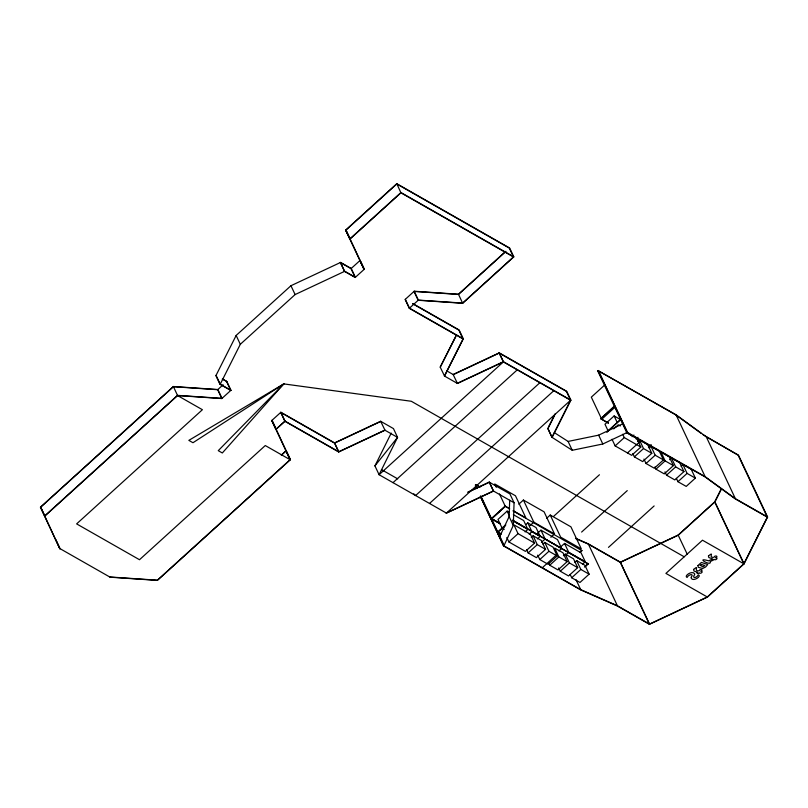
<?xml version="1.0" encoding="UTF-8"?>
<svg xmlns="http://www.w3.org/2000/svg" width="808" height="808" viewBox="0 0 808 808"><rect width="100%" height="100%" fill="white"/><g stroke="black" fill="none" stroke-linecap="round" stroke-linejoin="round"><path stroke-width="1.21" d="M499.546 536.966L509.121 516.595L509.686 500.223M703.041 434.734L738.179 455.237L767.307 517.15L743.845 563.792L707.283 596.981L649.531 624.079L617.413 605.768L580.7 589.628L503.919 545.865L513.282 525.442L514.07 502.768L509.909 493.93L489.204 482.124L467.923 492.112M598.263 370.821L676.013 414.756L706.253 436.774L738.462 455.126L767.6 517.049L744.047 563.853L707.414 597.112L649.45 624.301L617.241 605.939L580.528 589.8L503.566 545.935L504.121 545.43L480.871 496.001M446.43 513.1L379.093 474.72L374.932 465.883L391.224 433.108M505.596 251.45L458.459 294.233L414.211 291.244L405.141 299.475L409.303 308.323L418.372 300.091L462.62 303.081L513.454 256.934L400.93 192.809L350.106 238.946L345.935 230.108L364.267 269.256L355.197 277.487L351.036 268.64L340.35 262.549L290.951 285.719L236.148 335.451L216.069 375.336L220.241 384.184L230.936 390.284L221.826 398.556L177.578 395.566L44.844 516.059L40.683 507.212L173.417 386.719L217.665 389.709L223.119 384.76M220.241 384.184L240.309 344.299L295.112 294.566L344.511 271.397L355.197 277.487M412.858 303.606L459.146 329.987L463.307 338.835L444.562 376.094L440.219 367.145L456.601 334.583M455.843 336.562L440.219 367.145M412.817 303.848L458.863 330.098L463.024 338.946L444.38 375.993L457.469 383.457L503.354 361.923L570.579 400.243L551.935 437.29L547.774 428.452L555.116 413.848M548.511 427.452L554.571 415.403M767.6 517.049L735.391 498.688L705.142 476.669L627.432 432.381L602.808 443.996L572.256 450.278L552.116 437.401L570.872 400.142L566.711 391.294L499.263 352.854L453.126 374.498L457.469 383.457M575.66 538.31L588.285 543.855L620.393 562.156L678.154 535.068L714.706 501.879L721.413 488.547M575.488 538.481L588.103 544.026L620.322 562.388L678.276 535.199L714.918 501.93L721.079 489.678M283.81 383.851L222.321 452.975L218.261 450.662L283.79 383.901L411.312 401.273L684.194 556.803M374.932 465.883L397.556 437.391L393.466 428.594L380.659 421.291L334.603 442.895L280.881 412.272L271.771 420.524L290.102 459.691L157.368 580.195L109.726 576.973M614.302 406.182L600.708 418.696L608.434 423.119M600.788 418.867L614.383 406.363M597.738 370.983L598.364 370.498L627.493 432.411L626.867 432.896L597.738 370.983L598.284 370.721L675.821 414.918L701.021 433.26M606.899 431.937L620.554 419.453M606.98 432.108L620.635 419.635M44.561 516.07L177.528 395.364L222.028 398.374L217.867 389.527L173.367 386.517L40.4 507.232L59.933 548.965L41.208 508.343M359.903 260.59L364.065 269.438L345.662 230.118L396.789 183.699L509.636 248.016L513.807 256.863L462.671 303.283L418.17 300.273L414.009 291.425L458.51 294.435L505.919 251.399M345.733 230.29L396.768 183.961L509.293 248.086L513.454 256.934M349.824 238.956L400.95 192.546L513.807 256.863M222.291 379.124L226.775 381.437L230.936 390.284M351.036 268.64L360.105 260.408L364.267 269.256M285.093 421.069L275.932 429.371L271.771 420.524M281.265 455.096L285.941 450.854L290.102 459.691L265.276 445.551L139.501 559.722L76.629 523.887L202.404 409.707L177.578 395.566L173.367 386.517M281.568 455.055L286.224 450.834L290.385 459.681L157.419 580.396L110.12 577.195L60.085 548.683L55.924 539.835M393.011 482.649L517.261 369.852M539.865 382.739L415.615 495.536L413.757 493.829M429.523 503.465L554.005 390.527M605.04 384.709L591.325 397.152L601.738 419.261L608.262 422.988M491.476 518.534L505.182 506.091L509.535 508.575M601.738 419.261L615.443 406.818M509.202 512.312L507.141 511.131L498.001 519.423L502.162 528.27L504.232 529.452M621.362 420.059L614.12 415.938L604.98 424.23L608.101 430.866M518.837 504.202L523.412 500.051L544.097 511.838L554.5 533.947L550.844 537.27M502.162 528.27L505.818 524.947M613.716 428.927L618.282 424.776L620.352 425.957M525.927 524.503L527.755 522.847L536.027 527.563L540.188 536.411L537.441 538.896M508.899 541.956L518.039 533.654L534.583 543.087L525.452 551.379L508.899 541.956L506.818 537.532M615.14 445.905L624.281 437.603L640.825 447.036L631.694 455.328L615.14 445.905L612.02 439.269M530.159 525.483L533.815 522.16L554.5 533.947M525.109 531.896L527.846 529.402L523.685 520.564L513.343 514.666M632.088 436.704L633.916 435.037M546.582 518.352L550.238 515.039L570.923 526.826L581.326 548.935L560.651 537.148L550.238 515.039M529.169 534.179L531.916 531.694L540.188 536.411M636.159 438.986L637.987 437.33M553.773 516.211L599.435 474.761M531.29 537.431L533.118 535.775L541.39 540.491L545.552 549.339L536.411 557.631L528.139 552.914L526.584 549.602M637.532 441.38L639.36 439.724L647.632 444.44L651.793 453.288L642.653 461.58L634.381 456.863L632.826 453.551M537.3 533.482L540.956 530.159L557.51 539.592L561.671 548.44L558.924 550.925M627.473 452.924L641.178 440.481M528.139 552.914L537.28 544.622L545.552 549.339M634.381 456.863L643.521 448.571L651.793 453.288M541.471 542.32L545.117 539.007L561.671 548.44M648.45 447.127L651.187 444.642M542.946 544.077L544.774 542.42L553.046 547.137L557.207 555.975L548.066 564.277L539.795 559.56L537.714 555.136M649.188 448.026L651.016 446.37L659.288 451.076L663.449 459.924L654.308 468.226L646.036 463.509L643.956 459.085M539.795 559.56L548.935 551.258L557.207 555.975M646.036 463.509L655.177 455.207L663.449 459.924M559.964 547.572L564.54 543.43L581.083 552.854L585.245 561.701L582.507 564.186M542.309 567.741L556.015 555.298M581.609 532.068L627.26 490.628M549.733 565.226L558.873 556.934L567.145 561.641L558.015 569.943L549.733 565.226L548.693 563.014M655.975 469.175L665.115 460.873L673.387 465.59L664.247 473.892L655.975 469.175L654.935 466.963M563.428 555.753L565.257 554.096L573.529 558.813L577.69 567.65L568.549 575.952L560.277 571.236L558.722 567.923M669.67 459.701L671.499 458.045L679.77 462.762L683.932 471.599L674.791 479.901L666.519 475.185L664.964 471.862M565.964 554.763L568.701 552.268L585.245 561.701M560.277 571.236L569.418 562.944L577.69 567.65M666.519 475.185L675.66 466.883L683.932 471.599M574.852 562.267L576.68 560.601L584.952 565.317L589.113 574.165L579.982 582.467L571.7 577.75L570.145 574.427M681.094 466.216L682.922 464.549L691.194 469.266L695.355 478.114L686.214 486.406L677.942 481.699L676.387 478.376M571.7 577.75L580.841 569.448L589.113 574.165M677.942 481.699L687.083 473.397L695.355 478.114M608.475 547.38L654.137 505.939M446.763 370.872L453.308 374.609L499.192 353.086L503.354 361.923L379.093 474.72L397.556 437.391L385.002 430.24L338.693 451.965L284.86 421.281L276.134 429.189L271.973 420.342L290.385 459.681M509.717 508.969L505.323 506.303L491.557 518.716L500.182 523.695M505.141 525.362L497.799 531.977L501.031 533.846M505.222 525.533L497.88 532.159L501.122 534.027M580.063 552.157L581.891 550.5L580.144 552.339M584.467 567.085L588.143 563.772L585.467 566.428M457.288 383.346L503.435 361.701L570.872 400.142M284.86 421.281L280.699 412.434L334.532 443.117L380.841 421.392M280.881 412.272L285.042 421.12L338.774 451.743L384.82 430.139M467.994 492.274L489.385 482.235L493.547 491.072L446.248 513.262L570.579 400.243L566.418 391.395L499.192 353.086M554.318 432.623L568.095 441.431L598.647 435.148L623.332 423.564M622.705 424.049L623.261 423.796M446.329 513.04L493.365 490.971L514.07 502.768M626.867 432.896L704.96 476.831L735.199 498.849L767.307 517.15M463.307 338.835L409.484 308.161L405.323 299.314M409.303 308.323L463.024 338.946M626.321 432.29L636.664 438.189L640.825 447.036M707.283 596.981L665.913 573.397L702.475 540.209L743.845 563.792L714.706 501.879M475.861 484.568L480.184 487.032M476.659 485.295L478.831 486.527M513.888 511.06L525.867 517.878L515.464 495.769L494.779 483.982L496.334 487.295M512.333 520.564L527.846 529.402M492.557 519.16L500.182 523.503M222.493 378.992L226.775 381.437M381.447 469.589L397.708 478.861M512.949 510.838L581.982 550.682M512.605 520.17L588.143 563.772M512.726 520.372L588.224 563.944M500.263 523.867L491.638 518.888L505.323 506.303M706.253 436.774L735.391 498.688M676.013 414.756L705.142 476.669M714.918 501.93L744.047 563.853M682.922 464.549L687.083 473.397M671.499 458.045L675.66 466.883M673.387 465.59L669.226 456.752L660.954 452.036L665.115 460.873M651.016 446.37L655.177 455.207M639.36 439.724L643.521 448.571M678.154 535.068L687.285 554.328M598.162 370.589L627.422 432.644M614.12 415.938L617.241 422.564M622.726 434.29L624.281 437.603M598.647 435.148L602.808 443.996M568.095 441.431L572.256 450.278M620.393 562.156L649.531 624.079M620.322 562.388L649.45 624.301M547.955 428.553L552.116 437.401M499.263 352.854L503.435 361.701M588.285 543.855L617.413 605.768M458.459 294.233L462.671 303.283M576.68 560.601L580.841 569.448M396.789 183.699L400.93 192.809M564.54 543.43L568.701 552.268M565.257 554.096L569.418 562.944M576.023 579.679L580.7 589.628M567.145 561.641L562.984 552.803L554.712 548.087L558.873 556.934M540.956 530.159L545.117 539.007M544.774 542.42L548.935 551.258M523.412 500.051L533.815 522.16M527.755 522.847L531.916 531.694M533.118 535.775L537.28 544.622M534.583 543.087L530.422 534.24L513.878 524.806L518.039 533.654M414.211 291.244L418.372 300.091M499.455 493.93L505.182 506.091M507.141 511.131L509.222 515.554M509.121 516.595L513.282 525.442M489.204 482.124L493.365 490.971M475.528 484.649L477.124 488.052M475.316 485.083L476.912 488.466M480.629 496.375L503.919 545.865M475.639 486.153L476.7 488.416M480.417 496.314L503.626 545.976L480.336 496.476M475.559 486.315L476.619 488.577M345.662 230.118L349.904 239.128M340.35 262.549L344.511 271.397M380.659 421.291L385.002 430.24M290.951 285.719L295.112 294.566M334.603 442.895L338.774 451.743M334.532 443.117L338.693 451.965M236.148 335.451L240.309 344.299M226.624 381.578L230.785 390.426L219.948 384.285L215.787 375.437M217.665 389.709L221.826 398.556M691.244 577.316L691.335 578.467C693.476 581.851 702.303 575.851 698.243 574.811C696.85 578.235 691.295 578.791 694.739 574.387L694.587 573.761C692.355 570.115 683.467 576.003 687.073 577.478C687.931 574.811 694.607 572.68 691.244 577.316M712.666 560.378L710.161 561.611C712.151 567.145 694.001 556.55 708.666 560.843L710.777 559.782L712.666 560.378M697.86 565.59L698.354 567.337L702.707 568.479L705.647 566.964L707.737 564.519L701.435 562.429L697.86 565.59M700.203 565.337L702.869 566.782L704.869 565.57L701.395 564.428L700.203 565.337M693.577 569.438L693.961 571.044L697.526 572.266C695.526 573.185 698.708 574.145 699.061 572.781C700.374 574.609 704.324 571.135 700.728 571.266C704.354 569.761 699.779 568.317 699.193 570.751C692.618 571.832 700.314 564.095 693.577 569.438M708.444 555.944L708.828 557.55L712.383 558.772C710.384 559.692 713.565 560.651 713.929 559.288C715.242 561.116 719.191 557.641 715.595 557.773C719.221 556.268 714.646 554.823 714.06 557.257C707.485 558.338 715.171 550.601 708.444 555.944M283.79 383.901L192.971 442.723L188.83 440.37L283.79 383.901M351.217 268.478L340.421 262.317L344.582 271.165L355.379 277.316L351.217 268.478"/></g></svg>
